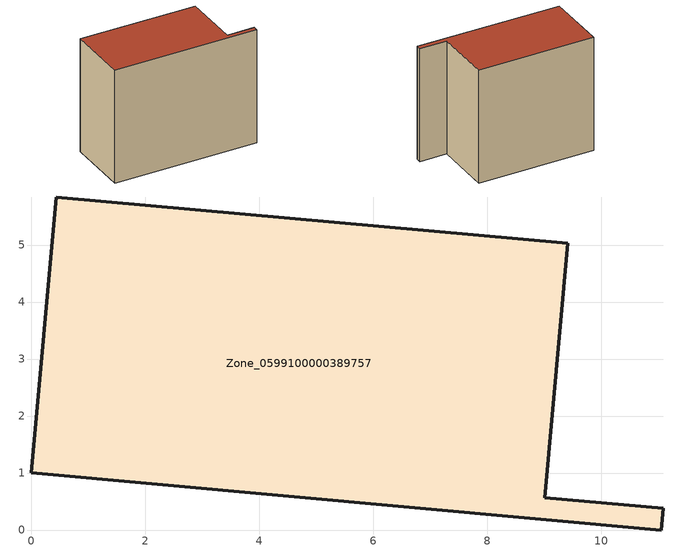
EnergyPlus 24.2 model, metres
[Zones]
Zone_0599100000389757
 floor ground (C_G): 0,1 0.44,5.84 9.42,5.03 9.01,0.57 11.09,0.38 11.06,0 z0
 wall outside (C_F): 0.44,5.84 0,1 11.06,0 11.09,0.38 9.01,0.57 9.42,5.03 0.44,5.84 z0:8.95
 roof outside (C_R): 0,1 11.06,0 11.09,0.38 9.01,0.57 9.42,5.03 0.44,5.84 z8.95
[BUILDING]
Pand.0599100000389757: North Axis=0; Terrain=City; Loads Convergence Tolerance Value=0.04; Temperature Convergence Tolerance Value=0.4; Solar Distribution=FullExterior; Maximum Number of Warmup Days=25; Minimum Number of Warmup Days=1
[Site:Location]
Rotterdam.The.Hague.AP_ZH_NLD Design_Conditions: Latitude=51.96; Longitude=4.45; Time Zone=1; Elevation=-4.5
[SITE:GROUNDTEMPERATURE:BUILDINGSURFACE]
18, 18, 18, 18, 18, 18, 18, 18, 18, 18, 18, 18
[MATERIAL] Thermal Absorptance=0.9; Solar Absorptance=0.7; Visible Absorptance=0.7
Name | Roughness | Thickness | Conductivity | Density | Specific Heat
G.TI.1992-2005 | MediumSmooth | 0.15 | 0.06 | 540 | 1210
F.TI.1992-2005 | Rough | 0.3 | 0.12 | 1920 | 840
R.TI.1992-2005 | MediumRough | 0.2 | 0.08 | 1500 | 1000
[CONSTRUCTION]
C_G: G.TI.1992-2005
C_F: F.TI.1992-2005
C_R: R.TI.1992-2005
[ZONE]
Zone_0599100000389757: Type=1; Multiplier=1; Ceiling Height=Autocalculate; Volume=Autocalculate; Floor Area=autocalculate; Part of Total Floor Area=Yes
[ZONEINFILTRATION:DESIGNFLOWRATE]
Infil_Zone_0599100000389757: Zone or ZoneList or Space or SpaceList=Zone_0599100000389757; Schedule=AlwaysOn; Design Flow Rate Calculation Method=Flow/Area; Flow Rate per Floor Area=0.0015; Constant Term Coefficient=1; Temperature Term Coefficient=0; Velocity Term Coefficient=0; Velocity Squared Term Coefficient=0
[HVACTEMPLATE:ZONE:IDEALLOADSAIRSYSTEM]
Zone_0599100000389757: Maximum Heating Supply Air Temperature=50; Minimum Cooling Supply Air Temperature=13; Maximum Heating Supply Air Humidity Ratio=0.0156; Minimum Cooling Supply Air Humidity Ratio=0.0077; Heating Limit=NoLimit; Cooling Limit=NoLimit; Dehumidification Control Type=ConstantSensibleHeatRatio; Cooling Sensible Heat Ratio=0.7; Dehumidification Setpoint=60; Humidification Control Type=None; Humidification Setpoint=30; Outdoor Air Method=None; Outdoor Air Flow Rate per Person=0.00944; Outdoor Air Flow Rate per Zone Floor Area=0; Outdoor Air Flow Rate per Zone=0; Demand Controlled Ventilation Type=None; Outdoor Air Economizer Type=NoEconomizer; Heat Recovery Type=None; Sensible Heat Recovery Effectiveness=0.7; Latent Heat Recovery Effectiveness=0.65
[ZONECONTROL:THERMOSTAT]
ThermostatControl_Zone_0599100000389757: Zone or ZoneList=Zone_0599100000389757; Control Type Schedule=DualSetpointControlType; Control 1=Thermostat_Zone_0599100000389757; Temperature Difference Between Cutout And Setpoint=0
[THERMOSTATSETPOINT:DUALSETPOINT]
Thermostat_Zone_0599100000389757: Heating Setpoint Temperature Schedule=HeatingSetpoint_Zone_0599100000389757; Cooling Setpoint Temperature Schedule=CoolingSetpoint_Zone_0599100000389757
[SCHEDULE:COMPACT]
HeatingSetpoint_Zone_0599100000389757: Through: 12/31, For: AllDays, Until: 24:00, 21
CoolingSetpoint_Zone_0599100000389757: Through: 12/31, For: AllDays, Until: 24:00, 24
DualSetpointControlType: Through: 12/31, For: AllDays, Until: 24:00, 4
AlwaysOn: Through: 12/31, For: AllDays, Until: 24:00, 1
